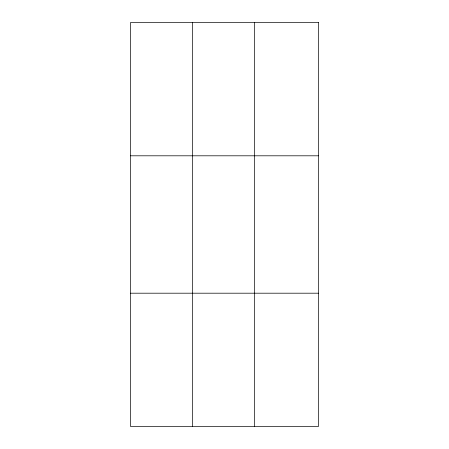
<?xml version="1.0" encoding="UTF-8"?>
<svg xmlns="http://www.w3.org/2000/svg" width="449" height="449" viewBox="0 0 449 449"><rect width="100%" height="100%" fill="white"/><g stroke="black" fill="none" stroke-linecap="round" stroke-linejoin="round"><path stroke-width="0.67" d="M192.57 426.55L192.57 22.45M254.549 426.55L254.549 22.45M130.597 155.803L318.403 155.803M130.597 293.197L318.403 293.197M318.403 22.45L318.403 426.55L130.597 426.55L130.597 22.45L318.403 22.45"/></g></svg>
